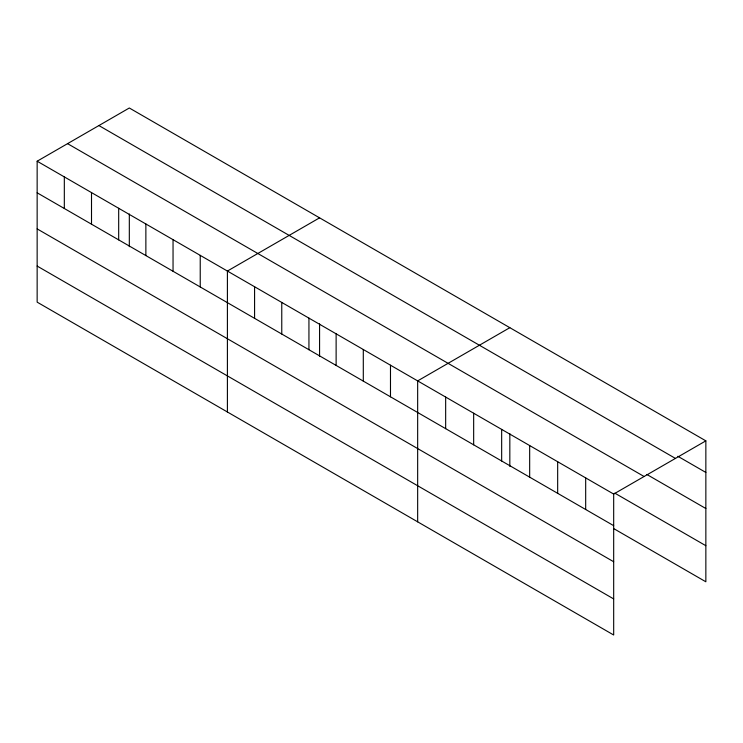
<?xml version="1.0" encoding="UTF-8"?>
<svg xmlns="http://www.w3.org/2000/svg" width="743" height="743" viewBox="0 0 743 743"><rect width="100%" height="100%" fill="white"/><g stroke="black" fill="none" stroke-linecap="round" stroke-linejoin="round"><path stroke-width="1.11" d="M37.15 161.212L613.681 494.067L613.681 635.005L37.15 302.15L37.15 161.212L129.319 107.995L705.85 440.85L705.85 581.788L613.839 528.672M319.574 217.838L227.404 271.046L227.404 411.993M509.828 327.682L417.659 380.89L417.659 521.837M613.681 494.067L705.85 440.85M677.848 456.286L705.85 472.446M98.903 125.558L675.433 458.412M646.847 474.461L705.85 508.528M67.567 143.65L644.097 476.504M614.842 493.166L705.85 545.706M37.15 192.808L613.681 525.663M37.15 228.89L613.681 561.745M37.15 266.068L613.681 598.923M585.679 477.898L585.679 509.494M557.668 461.728L557.668 493.333M529.666 445.559L529.666 477.164M509.828 433.661L509.828 466.363M501.664 429.398L501.664 460.994M473.662 413.229L473.662 444.825M445.661 397.059L445.661 428.665M390.484 365.203L390.484 396.799M363.299 349.507L363.299 381.113M336.124 333.821L336.124 365.417M319.574 323.827L319.574 356.519M308.939 318.125L308.939 349.73M281.764 302.438L281.764 334.034M254.58 286.742L254.58 318.348M200.229 255.36L200.229 286.956M173.045 239.664L173.045 271.269M145.869 223.977L145.869 255.573M129.319 213.984L129.319 246.685M118.685 208.281L118.685 239.887M91.51 192.595L91.51 224.191M64.325 176.899L64.325 208.504"/></g></svg>
